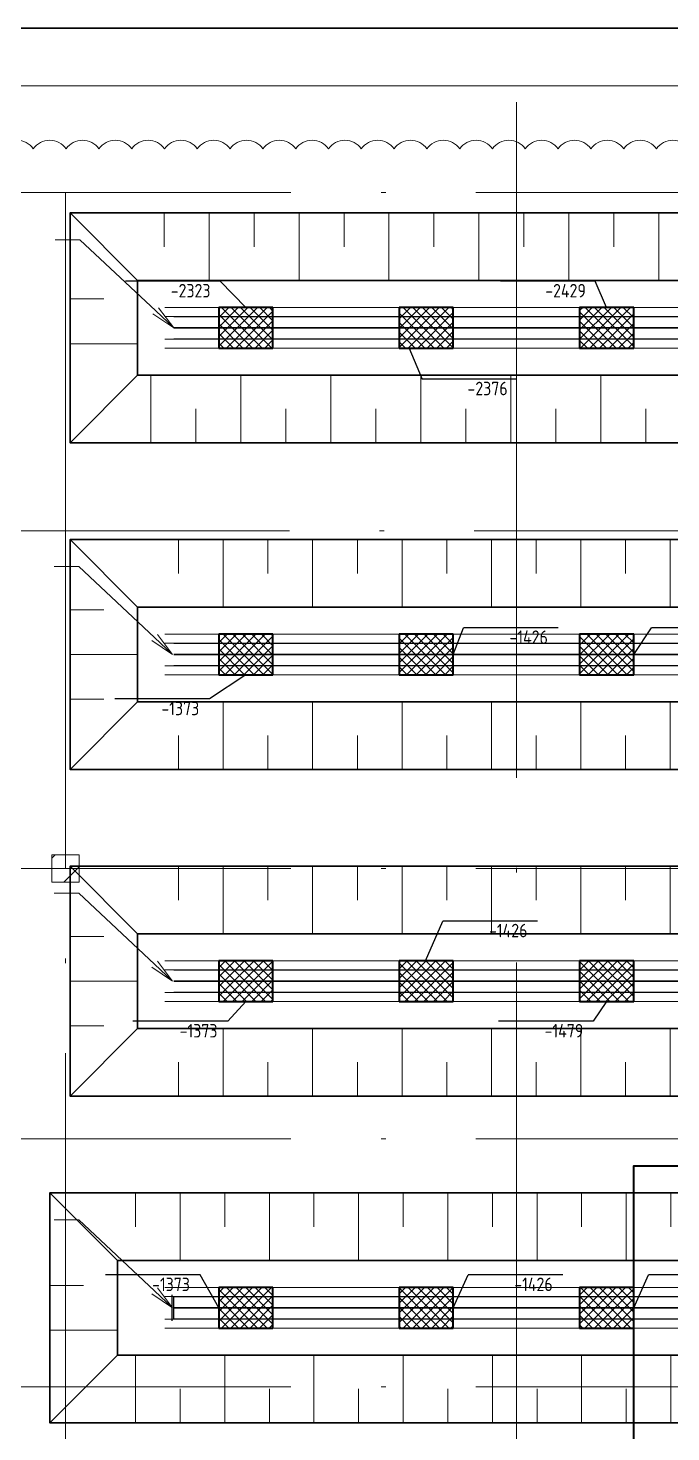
# Model space of a CAD drawing. Header units: millimetres. Extents: x 578 to 1029, y 98 to 264.
# Drawn here: x 597.32 to 611.57, y 232.5 to 263.65 of the extents above; entities that cross this region are included whole.
import ezdxf

# ---------------------------------------------------------------- set-up
doc = ezdxf.new("R2010")
doc.units = ezdxf.units.MM
doc.linetypes.add('Штрихпунктир 15 х 2 х 2 мм', pattern=[19, 15, -2, 0, -2])
for name, color, linetype, lineweight in [('Временный слой', 9, 'Continuous', 0), ('котлован', 7, 'Continuous', 30), ('Марки', 7, 'Continuous', 25), ('Несущие колонны', 7, 'Continuous', 5), ('Оси', 7, 'Continuous', 18), ('Ось_лотков', 2, 'Continuous', 15), ('откосы', 7, 'Continuous', 18), ('Перекрытие', 7, 'Continuous', 5), ('Стены внутренние', 7, 'Continuous', 5), ('Узлы', 7, 'Continuous', 5)]:
    doc.layers.add(name, color=color, linetype=linetype, lineweight=lineweight)
doc.layers.add('рамка', color=7, linetype='Continuous')
doc.styles.add('ISOCPEUR_2', font='isocpeur.ttf', dxfattribs={"width": 0.85, "height": 300})
doc.styles.get("Standard").update_dxf_attribs({"font": 'arial.ttf'})
pattern_1 = [(45, (458.92011, 114.18052), (-0.10606602, 0.10606602), []), (135, (458.92011, 114.18052), (-0.10606602, -0.10606602), [])]

# ---------------------------------------------------------------- blocks, each defined once
blk = doc.blocks.new('M_S_перекрытий_2 - Типоразмер_выноска_отм_н_-10224245-30_S_RC_Схема расположения ростверков_фрагмент')
at = {"layer": 'Марки'}
blk.add_line((0, 0), (-14, 0), dxfattribs=at)
blk = doc.blocks.new('S_RC_Колонна - 600 x 600mm-V59-30_S_RC_Схема расположения плит пола')
at = {"layer": 'Несущие колонны'}
h = blk.add_hatch(dxfattribs=at)
h.set_pattern_fill('FP_64', color=256, style=0, pattern_type=2)
h.set_pattern_definition([(45, (-119225.2, -130819.5), (-785.7724, 785.7724), []), (45, (-118439.5, -130819.5), (-785.7724, 785.7724), [1389.063, -277.813, 8.382, -269.431])])
h.paths.add_polyline_path([(300, 300), (300, -300), (-300, -300), (-300, 300)], flags=0)
for p, q in [((300, 300), (-300, 300)), ((-300, 300), (-300, -300)), ((-300, 300), (-300, 300)), ((300, -300), (300, 300)), ((300, 300), (300, 300)), ((-300, -300), (300, -300)), ((-300, -300), (-300, -300)), ((300, -300), (300, -300))]:
    blk.add_line(p, q, dxfattribs=at)
blk = doc.blocks.new('Cхема расположения лотков с отм_dwg__OPEN-10103736-30_S_RC_Схема расположения плит пола')
at = {"lineweight": 5}
blk.add_line((0, 0), (-1, 0), dxfattribs=at)
at = {"lineweight": 5, "flags": 128}
blk.add_lwpolyline([(-1, 0.167), (0, 0), (-1, -0.167)], dxfattribs=at)
blk = doc.blocks.new('*U685')
at = {"color": 6, "lineweight": 30}
blk.add_lwpolyline([(-0.6, -0.45), (0.6, -0.45), (0.6, 0.45), (-0.6, 0.45)], close=True, dxfattribs=at)
at = {"flags": 1}
for tag, p in [('S_ОСН', (-0.237, 0.275)), ('S_СТЕН', (-0.237, 0.114)), ('V_БЕТ', (-0.208, -0.191))]:
    blk.add_attdef(tag, p, '', height=0.1, dxfattribs=at)
blk = doc.blocks.new('*U686')
at = {"color": 6, "lineweight": 30}
blk.add_lwpolyline([(-0.6, -0.45), (0.6, -0.45), (0.6, 0.45), (-0.6, 0.45)], close=True, dxfattribs=at)
at = {"flags": 1}
for tag, p in [('S_ОСН', (-0.237, 0.275)), ('S_СТЕН', (-0.237, 0.114)), ('V_БЕТ', (-0.208, -0.191))]:
    blk.add_attdef(tag, p, '', height=0.1, dxfattribs=at)
blk = doc.blocks.new('*U687')
at = {"color": 6, "lineweight": 30}
blk.add_lwpolyline([(-0.6, -0.45), (0.6, -0.45), (0.6, 0.45), (-0.6, 0.45)], close=True, dxfattribs=at)
at = {"flags": 1}
for tag, p in [('S_ОСН', (-0.237, 0.275)), ('S_СТЕН', (-0.237, 0.114)), ('V_БЕТ', (-0.208, -0.191))]:
    blk.add_attdef(tag, p, '', height=0.1, dxfattribs=at)
blk = doc.blocks.new('*U703')
at = {"color": 6, "lineweight": 30}
blk.add_lwpolyline([(-0.6, -0.45), (0.6, -0.45), (0.6, 0.45), (-0.6, 0.45)], close=True, dxfattribs=at)
at = {"flags": 1}
for tag, p in [('S_ОСН', (-0.237, 0.275)), ('S_СТЕН', (-0.237, 0.114)), ('V_БЕТ', (-0.208, -0.191))]:
    blk.add_attdef(tag, p, '', height=0.1, dxfattribs=at)
blk = doc.blocks.new('*U704')
at = {"color": 6, "lineweight": 30}
blk.add_lwpolyline([(-0.6, -0.45), (0.6, -0.45), (0.6, 0.45), (-0.6, 0.45)], close=True, dxfattribs=at)
at = {"flags": 1}
for tag, p in [('S_ОСН', (-0.237, 0.275)), ('S_СТЕН', (-0.237, 0.114)), ('V_БЕТ', (-0.208, -0.191))]:
    blk.add_attdef(tag, p, '', height=0.1, dxfattribs=at)
blk = doc.blocks.new('*U705')
at = {"color": 6, "lineweight": 30}
blk.add_lwpolyline([(-0.6, -0.45), (0.6, -0.45), (0.6, 0.45), (-0.6, 0.45)], close=True, dxfattribs=at)
at = {"flags": 1}
for tag, p in [('S_ОСН', (-0.237, 0.275)), ('S_СТЕН', (-0.237, 0.114)), ('V_БЕТ', (-0.208, -0.191))]:
    blk.add_attdef(tag, p, '', height=0.1, dxfattribs=at)
blk = doc.blocks.new('*U708')
at = {"color": 6, "lineweight": 30}
blk.add_lwpolyline([(-0.6, -0.45), (0.6, -0.45), (0.6, 0.45), (-0.6, 0.45)], close=True, dxfattribs=at)
at = {"flags": 1}
for tag, p in [('S_ОСН', (-0.237, 0.275)), ('S_СТЕН', (-0.237, 0.114)), ('V_БЕТ', (-0.208, -0.191))]:
    blk.add_attdef(tag, p, '', height=0.1, dxfattribs=at)
blk = doc.blocks.new('*U709')
at = {"color": 6, "lineweight": 30}
blk.add_lwpolyline([(-0.6, -0.45), (0.6, -0.45), (0.6, 0.45), (-0.6, 0.45)], close=True, dxfattribs=at)
at = {"flags": 1}
for tag, p in [('S_ОСН', (-0.237, 0.275)), ('S_СТЕН', (-0.237, 0.114)), ('V_БЕТ', (-0.208, -0.191))]:
    blk.add_attdef(tag, p, '', height=0.1, dxfattribs=at)
blk = doc.blocks.new('*U710')
at = {"color": 6, "lineweight": 30}
blk.add_lwpolyline([(-0.6, -0.45), (0.6, -0.45), (0.6, 0.45), (-0.6, 0.45)], close=True, dxfattribs=at)
at = {"flags": 1}
for tag, p in [('S_ОСН', (-0.237, 0.275)), ('S_СТЕН', (-0.237, 0.114)), ('V_БЕТ', (-0.208, -0.191))]:
    blk.add_attdef(tag, p, '', height=0.1, dxfattribs=at)
blk = doc.blocks.new('*U713')
at = {"color": 6, "lineweight": 30}
blk.add_lwpolyline([(-0.6, -0.45), (0.6, -0.45), (0.6, 0.45), (-0.6, 0.45)], close=True, dxfattribs=at)
at = {"flags": 1}
for tag, p in [('S_ОСН', (-0.237, 0.275)), ('S_СТЕН', (-0.237, 0.114)), ('V_БЕТ', (-0.208, -0.191))]:
    blk.add_attdef(tag, p, '', height=0.1, dxfattribs=at)
blk = doc.blocks.new('*U714')
at = {"color": 6, "lineweight": 30}
blk.add_lwpolyline([(-0.6, -0.45), (0.6, -0.45), (0.6, 0.45), (-0.6, 0.45)], close=True, dxfattribs=at)
at = {"flags": 1}
for tag, p in [('S_ОСН', (-0.237, 0.275)), ('S_СТЕН', (-0.237, 0.114)), ('V_БЕТ', (-0.208, -0.191))]:
    blk.add_attdef(tag, p, '', height=0.1, dxfattribs=at)
blk = doc.blocks.new('*U715')
at = {"color": 6, "lineweight": 30}
blk.add_lwpolyline([(-0.6, -0.45), (0.6, -0.45), (0.6, 0.45), (-0.6, 0.45)], close=True, dxfattribs=at)
at = {"flags": 1}
for tag, p in [('S_ОСН', (-0.237, 0.275)), ('S_СТЕН', (-0.237, 0.114)), ('V_БЕТ', (-0.208, -0.191))]:
    blk.add_attdef(tag, p, '', height=0.1, dxfattribs=at)

msp = doc.modelspace()

# ---------------------------------------------------------------- hatches: boundary and pattern name
at = {"layer": 'Узлы'}
h = msp.add_hatch(dxfattribs=at)
h.set_pattern_fill('FP_1', scale=0.001, style=0, pattern_type=2)
h.set_pattern_definition(pattern_1)
h.paths.add_polyline_path([(602.7454, 256.5499), (602.7454, 257.4499), (601.5454, 257.4499), (601.5454, 256.5499)], flags=0)
h = msp.add_hatch(dxfattribs=at)
h.set_pattern_fill('FP_1', scale=0.001, style=0, pattern_type=2)
h.set_pattern_definition(pattern_1)
h.paths.add_polyline_path([(606.7454, 256.5499), (606.7454, 257.4499), (605.5454, 257.4499), (605.5454, 256.5499)], flags=0)
h = msp.add_hatch(dxfattribs=at)
h.set_pattern_fill('FP_1', scale=0.001, style=0, pattern_type=2)
h.set_pattern_definition(pattern_1)
h.paths.add_polyline_path([(610.7454, 256.5499), (610.7454, 257.4499), (609.5454, 257.4499), (609.5454, 256.5499)], flags=0)
h = msp.add_hatch(dxfattribs=at)
h.set_pattern_fill('FP_1', scale=0.001, style=0, pattern_type=2)
h.set_pattern_definition(pattern_1)
h.paths.add_polyline_path([(602.7454, 249.2999), (602.7454, 250.1999), (601.5454, 250.1999), (601.5454, 249.2999)], flags=0)
h = msp.add_hatch(dxfattribs=at)
h.set_pattern_fill('FP_1', scale=0.001, style=0, pattern_type=2)
h.set_pattern_definition(pattern_1)
h.paths.add_polyline_path([(606.7454, 249.2999), (606.7454, 250.1999), (605.5454, 250.1999), (605.5454, 249.2999)], flags=0)
h = msp.add_hatch(dxfattribs=at)
h.set_pattern_fill('FP_1', scale=0.001, style=0, pattern_type=2)
h.set_pattern_definition(pattern_1)
h.paths.add_polyline_path([(610.7454, 249.2999), (610.7454, 250.1999), (609.5454, 250.1999), (609.5454, 249.2999)], flags=0)
h = msp.add_hatch(dxfattribs=at)
h.set_pattern_fill('FP_1', scale=0.001, style=0, pattern_type=2)
h.set_pattern_definition(pattern_1)
h.paths.add_polyline_path([(602.7454, 242.0502), (602.7454, 242.9502), (601.5454, 242.9502), (601.5454, 242.0502)], flags=0)
h = msp.add_hatch(dxfattribs=at)
h.set_pattern_fill('FP_1', scale=0.001, style=0, pattern_type=2)
h.set_pattern_definition(pattern_1)
h.paths.add_polyline_path([(606.7454, 242.0502), (606.7454, 242.9502), (605.5454, 242.9502), (605.5454, 242.0502)], flags=0)
h = msp.add_hatch(dxfattribs=at)
h.set_pattern_fill('FP_1', scale=0.001, style=0, pattern_type=2)
h.set_pattern_definition(pattern_1)
h.paths.add_polyline_path([(610.7454, 242.0502), (610.7454, 242.9502), (609.5454, 242.9502), (609.5454, 242.0502)], flags=0)
h = msp.add_hatch(dxfattribs=at)
h.set_pattern_fill('FP_1', scale=0.001, style=0, pattern_type=2)
h.set_pattern_definition(pattern_1)
h.paths.add_polyline_path([(602.7454, 234.8002), (602.7454, 235.7002), (601.5454, 235.7002), (601.5454, 234.8002)], flags=0)
h = msp.add_hatch(dxfattribs=at)
h.set_pattern_fill('FP_1', scale=0.001, style=0, pattern_type=2)
h.set_pattern_definition(pattern_1)
h.paths.add_polyline_path([(606.7454, 234.8002), (606.7454, 235.7002), (605.5454, 235.7002), (605.5454, 234.8002)], flags=0)
h = msp.add_hatch(dxfattribs=at)
h.set_pattern_fill('FP_1', scale=0.001, style=0, pattern_type=2)
h.set_pattern_definition(pattern_1)
h.paths.add_polyline_path([(610.7454, 234.8002), (610.7454, 235.7002), (609.5454, 235.7002), (609.5454, 234.8002)], flags=0)

# ---------------------------------------------------------------- linework, layer by layer
at = {"color": 7, "lineweight": 9}
for p, q in [((602.7454, 257.4499), (601.5454, 257.4499)), ((601.5454, 257.4499), (601.5454, 256.5499)), ((602.7454, 257.4499), (601.5454, 257.4499)), ((601.5454, 257.4499), (601.5454, 256.5499)), ((602.7454, 256.5499), (602.7454, 257.4499)), ((602.7454, 256.5499), (602.7454, 257.4499)), ((606.7454, 257.4499), (605.5454, 257.4499)), ((605.5454, 257.4499), (605.5454, 256.5499)), ((606.7454, 257.4499), (605.5454, 257.4499)), ((605.5454, 257.4499), (605.5454, 256.5499)), ((606.7454, 256.5499), (606.7454, 257.4499)), ((606.7454, 256.5499), (606.7454, 257.4499)), ((610.7454, 257.4499), (609.5454, 257.4499)), ((609.5454, 257.4499), (609.5454, 256.5499)), ((610.7454, 257.4499), (609.5454, 257.4499)), ((609.5454, 257.4499), (609.5454, 256.5499)), ((610.7454, 256.5499), (610.7454, 257.4499)), ((610.7454, 256.5499), (610.7454, 257.4499)), ((601.5454, 256.5499), (602.7454, 256.5499)), ((601.5454, 256.5499), (602.7454, 256.5499)), ((605.5454, 256.5499), (606.7454, 256.5499)), ((605.5454, 256.5499), (606.7454, 256.5499)), ((609.5454, 256.5499), (610.7454, 256.5499)), ((609.5454, 256.5499), (610.7454, 256.5499)), ((602.7454, 250.1999), (601.5454, 250.1999)), ((601.5454, 250.1999), (601.5454, 249.2999)), ((602.7454, 250.1999), (601.5454, 250.1999)), ((601.5454, 250.1999), (601.5454, 249.2999)), ((602.7454, 249.2999), (602.7454, 250.1999)), ((602.7454, 249.2999), (602.7454, 250.1999)), ((606.7454, 250.1999), (605.5454, 250.1999)), ((605.5454, 250.1999), (605.5454, 249.2999)), ((606.7454, 250.1999), (605.5454, 250.1999)), ((605.5454, 250.1999), (605.5454, 249.2999)), ((606.7454, 249.2999), (606.7454, 250.1999)), ((606.7454, 249.2999), (606.7454, 250.1999)), ((610.7454, 250.1999), (609.5454, 250.1999)), ((609.5454, 250.1999), (609.5454, 249.2999)), ((610.7454, 250.1999), (609.5454, 250.1999)), ((609.5454, 250.1999), (609.5454, 249.2999)), ((610.7454, 249.2999), (610.7454, 250.1999)), ((610.7454, 249.2999), (610.7454, 250.1999)), ((601.5454, 249.2999), (602.7454, 249.2999)), ((601.5454, 249.2999), (602.7454, 249.2999)), ((605.5454, 249.2999), (606.7454, 249.2999)), ((605.5454, 249.2999), (606.7454, 249.2999)), ((609.5454, 249.2999), (610.7454, 249.2999)), ((609.5454, 249.2999), (610.7454, 249.2999)), ((602.7454, 242.9502), (601.5454, 242.9502)), ((601.5454, 242.9502), (601.5454, 242.0502)), ((602.7454, 242.9502), (601.5454, 242.9502)), ((601.5454, 242.9502), (601.5454, 242.0502)), ((602.7454, 242.0502), (602.7454, 242.9502)), ((602.7454, 242.0502), (602.7454, 242.9502)), ((606.7454, 242.9502), (605.5454, 242.9502)), ((605.5454, 242.9502), (605.5454, 242.0502)), ((606.7454, 242.9502), (605.5454, 242.9502)), ((605.5454, 242.9502), (605.5454, 242.0502)), ((606.7454, 242.0502), (606.7454, 242.9502)), ((606.7454, 242.0502), (606.7454, 242.9502)), ((610.7454, 242.9502), (609.5454, 242.9502)), ((609.5454, 242.9502), (609.5454, 242.0502)), ((610.7454, 242.9502), (609.5454, 242.9502)), ((609.5454, 242.9502), (609.5454, 242.0502)), ((610.7454, 242.0502), (610.7454, 242.9502)), ((610.7454, 242.0502), (610.7454, 242.9502)), ((601.5454, 242.0502), (602.7454, 242.0502)), ((601.5454, 242.0502), (602.7454, 242.0502)), ((605.5454, 242.0502), (606.7454, 242.0502)), ((605.5454, 242.0502), (606.7454, 242.0502)), ((609.5454, 242.0502), (610.7454, 242.0502)), ((609.5454, 242.0502), (610.7454, 242.0502)), ((602.7454, 235.7002), (601.5454, 235.7002)), ((601.5454, 235.7002), (601.5454, 234.8002)), ((602.7454, 235.7002), (601.5454, 235.7002)), ((601.5454, 235.7002), (601.5454, 234.8002)), ((602.7454, 234.8002), (602.7454, 235.7002)), ((602.7454, 234.8002), (602.7454, 235.7002)), ((606.7454, 235.7002), (605.5454, 235.7002)), ((605.5454, 235.7002), (605.5454, 234.8002)), ((606.7454, 235.7002), (605.5454, 235.7002)), ((605.5454, 235.7002), (605.5454, 234.8002)), ((606.7454, 234.8002), (606.7454, 235.7002)), ((606.7454, 234.8002), (606.7454, 235.7002)), ((610.7454, 235.7002), (609.5454, 235.7002)), ((609.5454, 235.7002), (609.5454, 234.8002)), ((610.7454, 235.7002), (609.5454, 235.7002)), ((609.5454, 235.7002), (609.5454, 234.8002)), ((610.7454, 234.8002), (610.7454, 235.7002)), ((610.7454, 234.8002), (610.7454, 235.7002)), ((601.5454, 234.8002), (602.7454, 234.8002)), ((601.5454, 234.8002), (602.7454, 234.8002)), ((605.5454, 234.8002), (606.7454, 234.8002)), ((605.5454, 234.8002), (606.7454, 234.8002)), ((609.5454, 234.8002), (610.7454, 234.8002)), ((609.5454, 234.8002), (610.7454, 234.8002))]:
    msp.add_line(p, q, dxfattribs=at)
at = {"color": 7}
msp.add_line((600.5054, 235.5402), (600.5054, 234.9602), dxfattribs=at)
at = {"lineweight": 5, "flags": 128}
for points in [[(600.1447, 257.3766), (598.4654, 258.9555), (597.9154, 258.9555)], [(600.1203, 250.1266), (598.441, 251.7055), (597.891, 251.7055)], [(600.1203, 242.877), (598.441, 244.4559), (597.891, 244.4559)], [(600.1203, 235.627), (598.441, 237.2059), (597.891, 237.2059)]]:
    msp.add_lwpolyline(points, dxfattribs=at)
at = {"layer": 'Временный слой', "lineweight": 5, "flags": 128}
for points in [[(600.1447, 257.3766), (598.4654, 258.9555), (597.9154, 258.9555)], [(600.1203, 250.1266), (598.441, 251.7055), (597.891, 251.7055)], [(600.1203, 242.877), (598.441, 244.4559), (597.891, 244.4559)], [(600.1203, 235.627), (598.441, 237.2059), (597.891, 237.2059)]]:
    msp.add_lwpolyline(points, dxfattribs=at)
at = {"layer": 'котлован', "lineweight": 30}
for points in [[(628.1454, 219.05), (623.6021, 219.05), (623.5958, 219.0562), (623.5958, 257.0561), (621.1021, 259.5499), (598.2454, 259.5499), (598.2454, 254.4499), (618.4958, 254.4499), (618.4958, 216.9438), (621.4896, 213.95), (628.1454, 213.95)], [(628.1454, 217.55), (622.9808, 217.55), (622.0958, 218.4349), (622.0958, 256.4348), (620.4808, 258.0499), (599.7454, 258.0499), (599.7454, 255.9499), (619.6109, 255.9499), (619.9958, 255.565), (619.9958, 217.5651), (622.1109, 215.45), (628.1454, 215.45)], [(618.4958, 247.1999), (598.2454, 247.1999), (598.2454, 252.2999), (618.4958, 252.2999)], [(618.4958, 248.6999), (599.7454, 248.6999), (599.7454, 250.7999), (618.4958, 250.7999)], [(618.4958, 239.9502), (598.2454, 239.9502), (598.2454, 245.0502), (618.4958, 245.0502)], [(618.4958, 241.4502), (599.7454, 241.4502), (599.7454, 243.5502), (618.4958, 243.5502)], [(618.4958, 237.8002), (597.7954, 237.8002), (597.7954, 232.7002), (618.4958, 232.7002)], [(618.4958, 236.3002), (599.2954, 236.3002), (599.2954, 234.2002), (618.4958, 234.2002)]]:
    msp.add_lwpolyline(points, dxfattribs=at)
at = {"layer": 'Марки'}
for p, q in [((602.1454, 257.4499), (601.5733, 258.035)), ((610.1454, 257.4499), (609.8912, 258.035)), ((605.7554, 256.5606), (606.054, 255.8639)), ((606.7454, 249.7499), (606.9682, 250.3449)), ((610.7454, 249.7499), (611.1402, 250.3449)), ((602.1454, 249.2999), (601.3373, 248.7631)), ((606.1299, 242.9502), (606.5148, 243.8346)), ((602.1454, 242.0502), (601.7417, 241.6106)), ((610.1454, 242.0502), (609.8463, 241.6106)), ((601.5454, 235.2502), (601.131, 235.9828)), ((606.7454, 235.2502), (607.0745, 235.9828)), ((610.7454, 235.2502), (611.0745, 235.9828))]:
    msp.add_line(p, q, dxfattribs=at)
at = {"layer": 'Оси', "color": 7, "linetype": 'Штрихпунктир 15 х 2 х 2 мм'}
for p, q in [((608.1454, 262.0114), (608.1454, 125)), ((608.1454, 262.0114), (608.1454, 125)), ((588.1454, 260), (648.365, 260))]:
    msp.add_line(p, q, dxfattribs=at)
at = {"layer": 'Оси', "linetype": 'Штрихпунктир 15 х 2 х 2 мм'}
for p, q in [((598.1454, 260), (598.1454, 125)), ((588.1112, 252.4966), (648.365, 252.4966)), ((588.1454, 245), (648.3991, 245)), ((588.1454, 239), (648.3991, 239)), ((588.1454, 233.5), (648.3991, 233.5))]:
    msp.add_line(p, q, dxfattribs=at)
at = {"layer": 'Оси'}
msp.add_lwpolyline([(611.9776, 260.9734, 0.5205671), (611.2503, 260.9734, 0.5205671), (610.523, 260.9734, 0.5205671), (609.7957, 260.9734, 0.5205671), (609.0684, 260.9734, 0.5205671), (608.3411, 260.9734, 0.5205671), (607.6138, 260.9734, 0.5205671), (606.8864, 260.9734, 0.5205671), (606.1591, 260.9734, 0.5205671), (605.4318, 260.9734, 0.5205671), (604.7045, 260.9734, 0.5205671), (603.9772, 260.9734, 0.5205671), (603.2499, 260.9734, 0.5205671), (602.5226, 260.9734, 0.5205671), (601.7953, 260.9734, 0.5205671), (601.068, 260.9734, 0.5205671), (600.3407, 260.9734, 0.5205671), (599.6134, 260.9734, 0.5205671), (598.8861, 260.9734, 0.5205671), (598.1588, 260.9734, 0.5205671), (597.4314, 260.9734, 0.5205671), (596.7041, 260.9734, 0.5205671)], format="xyb", dxfattribs=at)
at = {"layer": 'Оси', "color": 4, "linetype": 'ByBlock', "lineweight": 40}
msp.add_lwpolyline([(610.7454, 137.6), (610.7454, 155.2713), (609.0454, 155.2713), (609.0454, 175.325), (609.2191, 175.325), (612.2191, 176.3314), (612.0722, 177.2314), (610.8454, 176.8198), (610.7454, 179.35), (610.7454, 180.55), (610.7454, 182.5508), (611.9454, 182.5508), (611.9454, 189.5002), (611.2954, 189.5002), (611.3454, 201.75), (611.3454, 203), (610.7454, 203), (610.7454, 238.4), (628.3454, 238.4), (628.3454, 137.6)], close=True, dxfattribs=at)
at = {"layer": 'Ось_лотков', "color": 2, "lineweight": 30}
for points in [[(600.5454, 256.9999), (620.0458, 256.9999), (621.0458, 255.9999), (621.0458, 218), (622.5458, 216.5), (628.3454, 216.5)], [(620.7958, 248.9999), (620.0458, 249.7499), (600.5455, 249.7499)], [(620.7958, 241.7502), (620.0458, 242.5002), (600.5454, 242.5002)], [(600.5454, 235.2502), (620.0458, 235.2502)]]:
    msp.add_lwpolyline(points, dxfattribs=at)
at = {"layer": 'откосы'}
for p, q in [((599.7454, 258.0499), (598.2454, 259.5499)), ((600.33, 258.7999), (600.33, 259.5499)), ((601.3278, 258.0499), (601.3278, 259.5499)), ((602.3256, 258.7999), (602.3256, 259.5499)), ((603.3233, 258.0499), (603.3233, 259.5499)), ((604.3211, 258.7999), (604.3211, 259.5499)), ((605.3189, 258.0499), (605.3189, 259.5499)), ((606.3167, 258.7999), (606.3167, 259.5499)), ((607.3144, 258.0499), (607.3144, 259.5499)), ((608.3122, 258.7999), (608.3122, 259.5499)), ((609.31, 258.0499), (609.31, 259.5499)), ((610.3077, 258.7999), (610.3077, 259.5499)), ((611.3055, 258.0499), (611.3055, 259.5499)), ((598.9954, 257.6434), (598.2454, 257.6434)), ((599.7454, 256.6456), (598.2454, 256.6456)), ((599.7454, 255.9499), (598.2454, 254.4499)), ((600.0408, 255.9499), (600.0408, 254.4499)), ((602.0363, 255.9499), (602.0363, 254.4499)), ((604.0319, 255.9499), (604.0319, 254.4499)), ((606.0274, 255.9499), (606.0274, 254.4499)), ((608.023, 255.9499), (608.023, 254.4499)), ((610.0185, 255.9499), (610.0185, 254.4499)), ((601.0386, 255.1999), (601.0386, 254.4499)), ((603.0341, 255.1999), (603.0341, 254.4499)), ((605.0296, 255.1999), (605.0296, 254.4499)), ((607.0252, 255.1999), (607.0252, 254.4499)), ((609.0207, 255.1999), (609.0207, 254.4499)), ((611.0163, 255.1999), (611.0163, 254.4499)), ((599.7454, 250.7999), (598.2454, 252.2999)), ((600.652, 252.2999), (600.652, 251.5499)), ((601.6434, 252.2999), (601.6434, 250.7999)), ((602.6347, 252.2999), (602.6347, 251.5499)), ((603.626, 252.2999), (603.626, 250.7999)), ((604.6173, 252.2999), (604.6173, 251.5499)), ((605.6086, 252.2999), (605.6086, 250.7999)), ((606.6, 252.2999), (606.6, 251.5499)), ((607.5913, 252.2999), (607.5913, 250.7999)), ((608.5826, 252.2999), (608.5826, 251.5499)), ((609.5739, 252.2999), (609.5739, 250.7999)), ((610.5653, 252.2999), (610.5653, 251.5499)), ((611.5566, 252.2999), (611.5566, 250.7999)), ((598.2454, 250.7412), (598.9954, 250.7412)), ((598.2454, 249.7499), (599.7454, 249.7499)), ((598.2454, 248.7585), (598.9954, 248.7585)), ((599.7454, 248.6999), (598.2454, 247.1999)), ((601.6434, 247.1999), (601.6434, 248.6999)), ((603.626, 247.1999), (603.626, 248.6999)), ((605.6086, 247.1999), (605.6086, 248.6999)), ((607.5913, 247.1999), (607.5913, 248.6999)), ((609.5739, 247.1999), (609.5739, 248.6999)), ((611.5566, 247.1999), (611.5566, 248.6999)), ((600.652, 247.1999), (600.652, 247.9499)), ((602.6347, 247.1999), (602.6347, 247.9499)), ((604.6173, 247.1999), (604.6173, 247.9499)), ((606.6, 247.1999), (606.6, 247.9499)), ((608.5826, 247.1999), (608.5826, 247.9499)), ((610.5653, 247.1999), (610.5653, 247.9499)), ((599.7454, 243.5502), (598.2454, 245.0502)), ((600.652, 245.0502), (600.652, 244.3002)), ((601.6434, 245.0502), (601.6434, 243.5502)), ((602.6347, 245.0502), (602.6347, 244.3002)), ((603.626, 245.0502), (603.626, 243.5502)), ((604.6173, 245.0502), (604.6173, 244.3002)), ((605.6086, 245.0502), (605.6086, 243.5502)), ((606.6, 245.0502), (606.6, 244.3002)), ((607.5913, 245.0502), (607.5913, 243.5502)), ((608.5826, 245.0502), (608.5826, 244.3002)), ((609.5739, 245.0502), (609.5739, 243.5502)), ((610.5653, 245.0502), (610.5653, 244.3002)), ((611.5566, 245.0502), (611.5566, 243.5502)), ((598.2454, 243.4916), (598.9954, 243.4916)), ((598.2454, 242.5002), (599.7454, 242.5002)), ((598.2454, 241.5089), (598.9954, 241.5089)), ((599.7454, 241.4502), (598.2454, 239.9502)), ((601.6434, 239.9502), (601.6434, 241.4502)), ((603.626, 239.9502), (603.626, 241.4502)), ((605.6086, 239.9502), (605.6086, 241.4502)), ((607.5913, 239.9502), (607.5913, 241.4502)), ((609.5739, 239.9502), (609.5739, 241.4502)), ((611.5566, 239.9502), (611.5566, 241.4502)), ((600.652, 239.9502), (600.652, 240.7002)), ((602.6347, 239.9502), (602.6347, 240.7002)), ((604.6173, 239.9502), (604.6173, 240.7002)), ((606.6, 239.9502), (606.6, 240.7002)), ((608.5826, 239.9502), (608.5826, 240.7002)), ((610.5653, 239.9502), (610.5653, 240.7002)), ((599.2954, 236.3002), (597.7954, 237.8002)), ((599.6976, 237.0502), (599.6976, 237.8002)), ((600.687, 236.3002), (600.687, 237.8002)), ((601.6764, 237.0502), (601.6764, 237.8002)), ((602.6658, 236.3002), (602.6658, 237.8002)), ((603.6551, 237.0502), (603.6551, 237.8002)), ((604.6445, 236.3002), (604.6445, 237.8002)), ((605.6339, 237.0502), (605.6339, 237.8002)), ((606.6233, 236.3002), (606.6233, 237.8002)), ((607.6127, 237.0502), (607.6127, 237.8002)), ((608.602, 236.3002), (608.602, 237.8002)), ((609.5914, 237.0502), (609.5914, 237.8002)), ((610.5808, 236.3002), (610.5808, 237.8002)), ((611.5702, 237.0502), (611.5702, 237.8002)), ((598.5454, 235.7449), (597.7954, 235.7449)), ((599.2954, 234.7555), (597.7954, 234.7555)), ((599.2954, 234.2002), (597.7954, 232.7002)), ((599.6976, 234.2002), (599.6976, 232.7002)), ((601.6764, 234.2002), (601.6764, 232.7002)), ((603.6551, 234.2002), (603.6551, 232.7002)), ((605.6339, 234.2002), (605.6339, 232.7002)), ((607.6127, 234.2002), (607.6127, 232.7002)), ((609.5914, 234.2002), (609.5914, 232.7002)), ((611.5702, 234.2002), (611.5702, 232.7002)), ((600.687, 233.4502), (600.687, 232.7002)), ((602.6658, 233.4502), (602.6658, 232.7002)), ((604.6445, 233.4502), (604.6445, 232.7002)), ((606.6233, 233.4502), (606.6233, 232.7002)), ((608.602, 233.4502), (608.602, 232.7002)), ((610.5808, 233.4502), (610.5808, 232.7002))]:
    msp.add_line(p, q, dxfattribs=at)
at = {"layer": 'Перекрытие', "color": 7, "lineweight": 35}
for p, q in [((602.7454, 257.4499), (601.5454, 257.4499)), ((601.5454, 257.4499), (601.5454, 256.5499)), ((602.7454, 256.5499), (602.7454, 257.4499)), ((606.7454, 257.4499), (605.5454, 257.4499)), ((605.5454, 257.4499), (605.5454, 256.5499)), ((606.7454, 256.5499), (606.7454, 257.4499)), ((610.7454, 257.4499), (609.5454, 257.4499)), ((609.5454, 257.4499), (609.5454, 256.5499)), ((610.7454, 256.5499), (610.7454, 257.4499)), ((601.5454, 256.5499), (602.7454, 256.5499)), ((605.5454, 256.5499), (606.7454, 256.5499)), ((609.5454, 256.5499), (610.7454, 256.5499)), ((602.7454, 250.1999), (601.5454, 250.1999)), ((601.5454, 250.1999), (601.5454, 249.2999)), ((602.7454, 249.2999), (602.7454, 250.1999)), ((606.7454, 250.1999), (605.5454, 250.1999)), ((605.5454, 250.1999), (605.5454, 249.2999)), ((606.7454, 249.2999), (606.7454, 250.1999)), ((610.7454, 250.1999), (609.5454, 250.1999)), ((609.5454, 250.1999), (609.5454, 249.2999)), ((610.7454, 249.2999), (610.7454, 250.1999)), ((601.5454, 249.2999), (602.7454, 249.2999)), ((605.5454, 249.2999), (606.7454, 249.2999)), ((609.5454, 249.2999), (610.7454, 249.2999)), ((602.7454, 242.9502), (601.5454, 242.9502)), ((601.5454, 242.9502), (601.5454, 242.0502)), ((602.7454, 242.0502), (602.7454, 242.9502)), ((606.7454, 242.9502), (605.5454, 242.9502)), ((605.5454, 242.9502), (605.5454, 242.0502)), ((606.7454, 242.0502), (606.7454, 242.9502)), ((610.7454, 242.9502), (609.5454, 242.9502)), ((609.5454, 242.9502), (609.5454, 242.0502)), ((610.7454, 242.0502), (610.7454, 242.9502)), ((601.5454, 242.0502), (602.7454, 242.0502)), ((605.5454, 242.0502), (606.7454, 242.0502)), ((609.5454, 242.0502), (610.7454, 242.0502)), ((602.7454, 235.7002), (601.5454, 235.7002)), ((601.5454, 235.7002), (601.5454, 234.8002)), ((602.7454, 234.8002), (602.7454, 235.7002)), ((606.7454, 235.7002), (605.5454, 235.7002)), ((605.5454, 235.7002), (605.5454, 234.8002)), ((606.7454, 234.8002), (606.7454, 235.7002)), ((610.7454, 235.7002), (609.5454, 235.7002)), ((609.5454, 235.7002), (609.5454, 234.8002)), ((610.7454, 234.8002), (610.7454, 235.7002)), ((601.5454, 234.8002), (602.7454, 234.8002)), ((605.5454, 234.8002), (606.7454, 234.8002)), ((609.5454, 234.8002), (610.7454, 234.8002))]:
    msp.add_line(p, q, dxfattribs=at)
at = {"layer": 'Перекрытие', "color": 7, "lineweight": 25}
for p, q in [((600.5454, 257.2499), (620.1494, 257.2499)), ((619.9423, 256.7499), (600.5454, 256.7499)), ((600.5454, 249.9999), (620.1494, 249.9999)), ((619.9423, 249.4999), (600.5454, 249.4999)), ((600.5454, 242.7502), (620.1494, 242.7502)), ((619.9423, 242.2502), (600.5454, 242.2502)), ((600.5454, 235.0002), (600.5454, 235.5002)), ((600.5454, 235.5002), (620.1494, 235.5002)), ((619.9423, 235.0002), (600.5454, 235.0002))]:
    msp.add_line(p, q, dxfattribs=at)
at = {"layer": 'рамка', "lineweight": 30}
msp.add_line((577.9852, 263.6521), (685.9449, 263.6521), dxfattribs=at)
at = {"layer": 'рамка', "lineweight": 9}
msp.add_line((583.1262, 262.3669), (684.6597, 262.3669), dxfattribs=at)
at = {"layer": 'Стены внутренние'}
for p, q in [((620.2322, 257.4499), (600.3454, 257.4499)), ((600.3454, 257.2499), (600.5454, 257.2499)), ((619.9423, 256.7499), (600.3454, 256.7499)), ((600.3454, 256.5499), (620.1423, 256.5499)), ((620.2322, 250.1999), (600.3454, 250.1999)), ((600.3454, 249.9999), (620.1494, 249.9999)), ((619.9423, 249.4999), (600.3454, 249.4999)), ((600.3454, 249.2999), (620.1423, 249.2999)), ((620.2322, 242.9502), (600.3454, 242.9502)), ((600.3454, 242.7502), (620.1494, 242.7502)), ((619.9423, 242.2502), (600.3454, 242.2502)), ((600.3454, 242.0502), (620.1423, 242.0502)), ((620.2322, 235.7002), (600.3454, 235.7002)), ((600.3454, 235.5002), (620.1494, 235.5002)), ((619.9423, 235.0002), (600.3454, 235.0002)), ((600.3454, 234.8002), (620.1423, 234.8002))]:
    msp.add_line(p, q, dxfattribs=at)

# ---------------------------------------------------------------- block references
at = {"xscale": 0.55, "yscale": 0.55, "zscale": 0.55, "rotation": 316.7648735550977}
for p in [(600.5454, 256.9999), (600.521, 249.7499), (600.521, 242.5002), (600.521, 235.2502)]:
    msp.add_blockref('Cхема расположения лотков с отм_dwg__OPEN-10103736-30_S_RC_Схема расположения плит пола', p, dxfattribs=at)
for name, p in [('*U685', (602.1454, 256.9999)), ('*U686', (606.1454, 256.9999)), ('*U687', (610.1454, 256.9999)), ('*U703', (602.1454, 249.7499)), ('*U704', (606.1454, 249.7499)), ('*U705', (610.1454, 249.7499)), ('*U708', (602.1454, 242.5002)), ('*U709', (606.1454, 242.5002)), ('*U710', (610.1454, 242.5002)), ('*U713', (602.1454, 235.2502)), ('*U714', (606.1454, 235.2502)), ('*U715', (610.1454, 235.2502))]:
    msp.add_blockref(name, p)
at = {"layer": 'Временный слой', "xscale": 0.55, "yscale": 0.55, "zscale": 0.55, "rotation": 316.7648735550977}
for p in [(600.5454, 256.9999), (600.521, 249.7499), (600.521, 242.5002), (600.521, 235.2502)]:
    msp.add_blockref('Cхема расположения лотков с отм_dwg__OPEN-10103736-30_S_RC_Схема расположения плит пола', p, dxfattribs=at)
at = {"layer": 'Марки', "xscale": 0.1499999999999999, "yscale": 0.1499999999999999, "zscale": 0.1499999999999999}
for p in [(601.5733, 258.035), (609.8912, 258.035), (608.154, 255.8639), (609.0682, 250.3449), (613.2402, 250.3449), (601.3373, 248.7631), (608.6148, 243.8346), (601.7417, 241.6106), (609.8463, 241.6106), (601.131, 235.9828), (609.1745, 235.9828), (613.1745, 235.9828)]:
    msp.add_blockref('M_S_перекрытий_2 - Типоразмер_выноска_отм_н_-10224245-30_S_RC_Схема расположения ростверков_фрагмент', p, dxfattribs=at)
at = {"layer": 'Несущие колонны', "xscale": 0.001, "yscale": 0.001, "zscale": 0.001}
msp.add_blockref('S_RC_Колонна - 600 x 600mm-V59-30_S_RC_Схема расположения плит пола', (598.1454, 245), dxfattribs=at)

# ---------------------------------------------------------------- texts
at = {"layer": 'Марки', "lineweight": 18, "char_height": 0.3, "attachment_point": 1, "style": 'ISOCPEUR_2'}
for s, insert, width in [('-2323', (600.479, 257.9737), 1.21636), ('-2429', (608.7841, 257.9737), 1.247025), ('-2376', (607.0597, 255.8026), 1.21636), ('-1426', (607.9911, 250.2836), 1.175474), ('-1373', (600.2722, 248.7018), 1.14481), ('-1426', (607.5377, 243.7732), 1.175474), ('-1373', (600.6766, 241.5493), 1.14481), ('-1479', (608.7692, 241.5493), 1.175474), ('-1373', (600.0659, 235.9214), 1.14481), ('-1426', (608.0974, 235.9214), 1.175474)]:
    msp.add_mtext(s, dxfattribs=dict(at, insert=insert, width=width))

doc.saveas('drawing.dxf')
